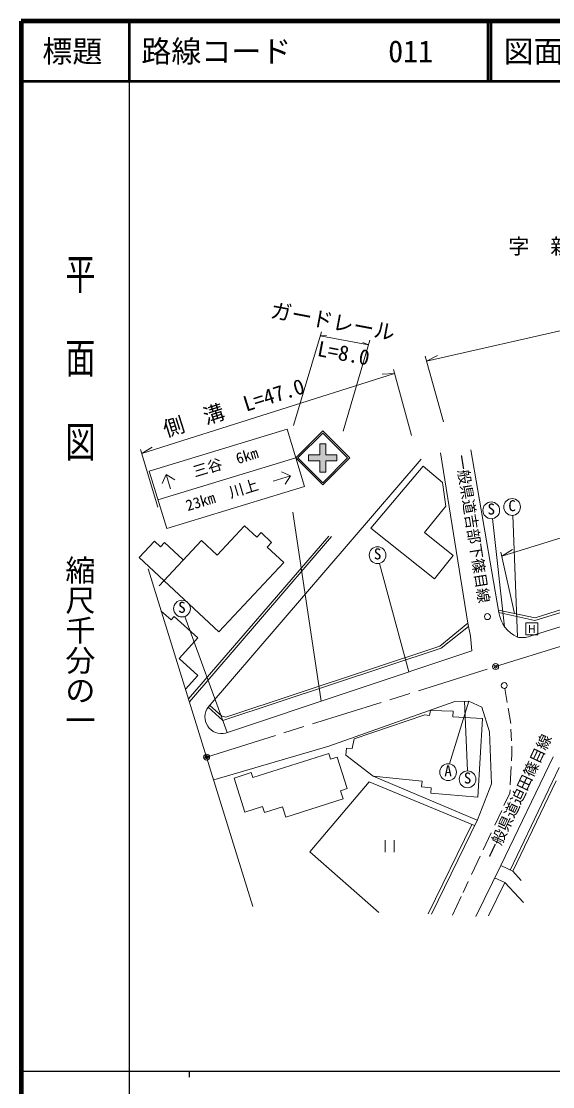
# Model space of a CAD drawing. Units: millimetres, scale not verified. Extents: x 40000 to 680000, y 20000 to 380000.
# Drawn here: x 40000 to 128554, y 202409 to 380000 of the extents above; entities that cross this region are included whole.
import ezdxf
from ezdxf.enums import TextEntityAlignment as Align

# ---------------------------------------------------------------- set-up
doc = ezdxf.new("R2010")
doc.units = ezdxf.units.MM
doc.header["$LTSCALE"] = 1000
doc.header["$PDMODE"] = 32
doc.header["$PDSIZE"] = 500
doc.linetypes.add('CHAIN', pattern=[18.5, 12, -1.5, 3.5, -1.5])
for name, color, linetype, lineweight in [('M-BGD', 7, 'Continuous', 13), ('M-BMK', 2, 'CHAIN', 13), ('M-BMK-SRVR', 3, 'Continuous', 13), ('M-STR-HTXT', 7, 'Continuous', 13), ('M-STR-STRC', 7, 'Continuous', 13), ('M-TTL', 2, 'Continuous', 140), ('M-TTL-BAND', 7, 'Continuous', 25), ('M-TTL-LINE', 7, 'Continuous', 50)]:
    doc.layers.add(name, color=color, linetype=linetype, lineweight=lineweight)
doc.layers.add('M-OTRS', color=6, linetype='Continuous')
doc.layers.add('M-TTL-TXT', color=7, linetype='Continuous')
doc.styles.add('@ＭＳ ゴシック', font='')
doc.styles.add('ＭＳ ゴシック', font='')
doc.styles.get('@ＭＳ ゴシック').set_extended_font_data('@MS Gothic')
doc.styles.get('ＭＳ ゴシック').set_extended_font_data('MS Gothic')

msp = doc.modelspace()

# ---------------------------------------------------------------- hatches: boundary and pattern name
at = {"layer": 'M-STR-STRC'}
msp.add_hatch(color=256, dxfattribs=at).paths.add_polyline_path([(87876, 307720), (89737, 307720), (89737, 309580), (90737, 309580), (90737, 307720), (92596, 307720), (92596, 306720), (90736, 306720), (90736, 304860), (89736, 304860), (89736, 306720), (87876, 306720)])

# ---------------------------------------------------------------- linework, layer by layer
at = {"layer": 'M-BGD'}
for p, q in [((109841, 308049), (114438, 279686)), ((119594, 281428), (114904, 308544)), ((106662, 307025), (71139, 265698)), ((98264, 295497), (106972, 305826)), ((106972, 305826), (110172, 303128)), ((110172, 303128), (110723, 299197)), ((196550, 302349), (125597, 280107)), ((196384, 302764), (125613, 280569)), ((107189, 294762), (110723, 299197)), ((124784, 277514), (195552, 299651)), ((118514, 297099), (120538, 279073)), ((122670, 277357), (121938, 297654)), ((72621, 291037), (77172, 295915)), ((79237, 293989), (77172, 295915)), ((98264, 295497), (108842, 287069)), ((62191, 293364), (59642, 290632)), ((63199, 292424), (62191, 293364)), ((62971, 285904), (70022, 293462)), ((63859, 293131), (63199, 292424)), ((66989, 290210), (63859, 293131)), ((91256, 294194), (67868, 267061)), ((68022, 266565), (91692, 294142)), ((72621, 291037), (70022, 293462)), ((79237, 293989), (79958, 294762)), ((81720, 293118), (79958, 294762)), ((80999, 292345), (81720, 293118)), ((107189, 294762), (111949, 290969)), ((83735, 289792), (80999, 292345)), ((59642, 290632), (72941, 278224)), ((72941, 278224), (83735, 289792)), ((104559, 271537), (99706, 289647)), ((108842, 287069), (111949, 290969)), ((64951, 280221), (63334, 281679)), ((65453, 280779), (64951, 280221)), ((69401, 277222), (65453, 280779)), ((67263, 280791), (74279, 261443)), ((125613, 280569), (119518, 281866)), ((125597, 280107), (119594, 281428)), ((114438, 279686), (109722, 275839)), ((109961, 275496), (114549, 279118)), ((114864, 277494), (114438, 279686)), ((126077, 279758), (124077, 279758)), ((124077, 279758), (124077, 277758)), ((124705, 278072), (124705, 279346)), ((125449, 279355), (125449, 278076)), ((126077, 277758), (126077, 279758)), ((66283, 273762), (69401, 277222)), ((115057, 275037), (114864, 277494)), ((124077, 277758), (126077, 277758)), ((124705, 278758), (125449, 278758)), ((109961, 275496), (73595, 263459)), ((74082, 264001), (109722, 275839)), ((66283, 273762), (69411, 270943)), ((74042, 261363), (115057, 275037)), ((69411, 270943), (67367, 268676)), ((120582, 268787), (120975, 266458)), ((91267, 259161), (112263, 266592)), ((111383, 256218), (114576, 266685)), ((112263, 266592), (114576, 266685)), ((114373, 255042), (113880, 266657)), ((114576, 266685), (116757, 265673)), ((71139, 265698), (73595, 263459)), ((71384, 265983), (73424, 264147)), ((108040, 264306), (108169, 265143)), ((108169, 265143), (111982, 265011)), ((111926, 264058), (111982, 265011)), ((116757, 265673), (118019, 261575)), ((121137, 265500), (121566, 262967)), ((73424, 264147), (74082, 264001)), ((95483, 260419), (107241, 264368)), ((107241, 264368), (108040, 264306)), ((116850, 263766), (111926, 264058)), ((116850, 263766), (116075, 250680)), ((118019, 261575), (118362, 252867)), ((121603, 262030), (121682, 260070)), ((95137, 258785), (95483, 260419)), ((72062, 253540), (91267, 259161)), ((78584, 253951), (91248, 257965)), ((91248, 257965), (91549, 257016)), ((94068, 257684), (94192, 258826)), ((98658, 254153), (94068, 257684)), ((94192, 258826), (95137, 258785)), ((121768, 257919), (121704, 256726)), ((121719, 259150), (121768, 257919)), ((92633, 257360), (91549, 257016)), ((94304, 252088), (92633, 257360)), ((128651, 257393), (119885, 239288)), ((121652, 255766), (121489, 252729)), ((78326, 254763), (75475, 253859)), ((78584, 253951), (78326, 254763)), ((115987, 246849), (98658, 254153)), ((106802, 253356), (98658, 254153)), ((129620, 255634), (121495, 238528)), ((77273, 248187), (75475, 253859)), ((97971, 253209), (88072, 241557)), ((115548, 245944), (97971, 253209)), ((106718, 252370), (106802, 253356)), ((108315, 252233), (106718, 252370)), ((108239, 251350), (108315, 252233)), ((115999, 246874), (118362, 252867)), ((121931, 238322), (129120, 253416)), ((93187, 251734), (94304, 252088)), ((93620, 250368), (93187, 251734)), ((116075, 250680), (108239, 251350)), ((121414, 251328), (120439, 249258)), ((121443, 251866), (121414, 251328)), ((80212, 249119), (77273, 248187)), ((80537, 248093), (80212, 249119)), ((83520, 249039), (80537, 248093)), ((84059, 247338), (83520, 249039)), ((84059, 247338), (93620, 250368)), ((108385, 231149), (115999, 246874)), ((120067, 248467), (118906, 246001)), ((115074, 246140), (107819, 231245)), ((100650, 243504), (100650, 241504)), ((102150, 241504), (102150, 243504)), ((118314, 244743), (116979, 241907)), ((88072, 241557), (99569, 231446)), ((116477, 240843), (115035, 237780)), ((119885, 239288), (115767, 230793)), ((121931, 238322), (119885, 239288)), ((123312, 236806), (121931, 238322)), ((114478, 236596), (113616, 234766)), ((117844, 230917), (120559, 236468)), ((120559, 236468), (118877, 237208)), ((120559, 236468), (123668, 233096)), ((113305, 234105), (111831, 230974))]:
    msp.add_line(p, q, dxfattribs=at)
for centre, radius in [((121789, 299044), 1398), ((118319, 298483), 1398), ((99373, 291004), 1398), ((66775, 282101), 1398), ((117679, 280764), 500), ((120476, 269278), 500), ((111126, 254844), 1398), ((114367, 253645), 1398)]:
    msp.add_circle(centre, radius, dxfattribs=at)
for centre, radius, start, end in [((124757, 282131), 5211, 187.7553, 246.38561), ((123485, 280704), 3445, 256.31983, 292.16322), ((73362, 264048), 2769, 143.42089, 284.19785)]:
    msp.add_arc(centre, radius, start, end, dxfattribs=at)
at = {"layer": 'M-BMK'}
for p, q in [((119046, 272441), (166256, 287240)), ((70883, 257342), (119046, 272441))]:
    msp.add_line(p, q, dxfattribs=at)
at = {"layer": 'M-BMK-SRVR'}
for p, q in [((70883, 257342), (61153, 288709)), ((78610, 232432), (70883, 257342))]:
    msp.add_line(p, q, dxfattribs=at)
for centre in [(119046, 272441), (70883, 257342)]:
    msp.add_circle(centre, 500, dxfattribs=at)
for p in [(119046, 272441), (70883, 257342)]:
    msp.add_point(p, dxfattribs=at)
at = {"layer": 'M-OTRS'}
msp.add_point((70883, 257342), dxfattribs=at)
at = {"layer": 'M-STR-HTXT'}
for p, q in [((107523, 323348), (186465, 341392)), ((85353, 312600), (90006, 328242)), ((89804, 327562), (90833, 327623)), ((89804, 327562), (97860, 326048)), ((93634, 311680), (98103, 326875)), ((97860, 326048), (96923, 326478)), ((107289, 324187), (110350, 313250)), ((107523, 323348), (109362, 324281)), ((102011, 321951), (105026, 310968)), ((60063, 307942), (102188, 321306)), ((102188, 321306), (100131, 321178)), ((120073, 290861), (191105, 312806)), ((60063, 307942), (61819, 309024)), ((59860, 308626), (62724, 299021)), ((119934, 291485), (122196, 281296)), ((120073, 290861), (121836, 291929))]:
    msp.add_line(p, q, dxfattribs=at)
at = {"layer": 'M-STR-STRC'}
for p, q in [((61320, 305009), (84279, 312004)), ((84279, 312004), (87193, 302438)), ((85736, 307221), (90236, 311721)), ((86089, 307221), (90236, 311367)), ((94736, 307220), (90236, 311721)), ((94382, 307220), (90236, 311367)), ((89737, 309580), (90737, 309580)), ((89737, 309580), (89737, 307720)), ((90737, 309580), (90737, 307720)), ((87876, 307720), (87876, 306720)), ((87876, 307720), (89737, 307720)), ((90737, 307720), (92596, 307720)), ((92596, 307720), (92596, 306720)), ((62777, 300226), (85736, 307221)), ((85736, 307221), (90236, 302720)), ((86089, 307221), (90236, 303073)), ((87876, 306720), (89736, 306720)), ((89736, 306720), (89736, 304860)), ((90236, 303073), (94382, 307220)), ((90236, 302720), (94736, 307220)), ((90736, 306720), (92596, 306720)), ((90736, 306720), (90736, 304860)), ((61320, 305009), (64235, 295443)), ((63473, 302951), (64160, 304469)), ((64889, 302078), (64160, 304469)), ((64160, 304469), (65577, 303592)), ((81989, 303360), (84859, 304235)), ((83341, 304922), (84859, 304235)), ((84859, 304235), (83982, 302818)), ((89736, 304860), (90736, 304860)), ((64235, 295443), (87193, 302438)), ((85268, 298197), (89998, 266683))]:
    msp.add_line(p, q, dxfattribs=at)
at = {"layer": 'M-TTL'}
for p, q in [((40000, 380000), (40000, 20000)), ((680000, 380000), (40000, 380000))]:
    msp.add_line(p, q, dxfattribs=at)
at = {"layer": 'M-TTL-BAND'}
for p, q in [((58000, 370000), (58000, 20000)), ((40000, 205000), (579000, 205000)), ((68000, 205000), (68000, 204000))]:
    msp.add_line(p, q, dxfattribs=at)
at = {"layer": 'M-TTL-LINE'}
for p, q in [((58000, 380000), (58000, 370000)), ((117750, 380000), (117750, 370000)), ((118250, 380000), (118250, 370000)), ((40000, 370000), (680000, 370000))]:
    msp.add_line(p, q, dxfattribs=at)

# ---------------------------------------------------------------- texts
at = {"layer": 'M-BGD', "style": 'ＭＳ ゴシック'}
for s, height, p in [('字\u3000新\u3000町', 2566, (121157, 340444)), ('C', 1833, (121164, 297794)), ('S', 1833, (117694, 297233)), ('S', 1833, (98748, 289754)), ('S', 1833, (66150, 280851)), ('A', 1833, (110501, 253594)), ('S', 1833, (113742, 252395))]:
    msp.add_text(s, height=height, dxfattribs=at).set_placement(p, align=Align.BOTTOM_LEFT)
for s, rotation, p in [('一般県道吉部下篠目線', 279.007, (111824, 307512)), ('一般県道迫田篠目線', 64.788, (119355, 240022))]:
    msp.add_text(s, height=1833, rotation=rotation, dxfattribs=at).set_placement(p, align=Align.BOTTOM_LEFT)
at = {"layer": 'M-STR-HTXT', "style": 'ＭＳ ゴシック'}
for s, rotation, p in [('ガードレール', 349.354, (81214, 329904)), ('L=8.0', 349.354, (89052, 323475)), ('側\u3000溝\u3000L=47.0', 17.602, (64350, 309942))]:
    msp.add_text(s, height=2566, rotation=rotation, dxfattribs=at).set_placement(p, align=Align.BOTTOM_LEFT)
at = {"layer": 'M-STR-STRC', "style": 'ＭＳ ゴシック'}
for s, p in [('三谷\u30006km', (69067, 303460)), ('23km\u3000川上', (67897, 297813))]:
    msp.add_text(s, height=1833, rotation=16.943, dxfattribs=at).set_placement(p, align=Align.BOTTOM_LEFT)
at = {"layer": 'M-TTL-BAND', "style": '@ＭＳ ゴシック', "width": 1.4}
msp.add_text('平  面  図', height=3666, rotation=270, dxfattribs=at).set_placement((49777, 306475), align=Align.MIDDLE_RIGHT)
at = {"layer": 'M-TTL-BAND', "style": '@ＭＳ ゴシック'}
msp.add_text('縮尺千分の一', height=3666, rotation=270, dxfattribs=at).set_placement((49777, 261030), align=Align.MIDDLE_RIGHT)
at = {"layer": 'M-TTL-TXT', "style": 'ＭＳ ゴシック'}
msp.add_text('標題', height=3666, dxfattribs=at).set_placement((48500, 375000), align=Align.MIDDLE_CENTER)
for s, p in [('路線コード', (60000, 375000)), ('011', (101142, 375000)), ('図面コード', (120380, 375000))]:
    msp.add_text(s, height=3666, dxfattribs=at).set_placement(p, align=Align.MIDDLE_LEFT)

doc.saveas('drawing.dxf')
